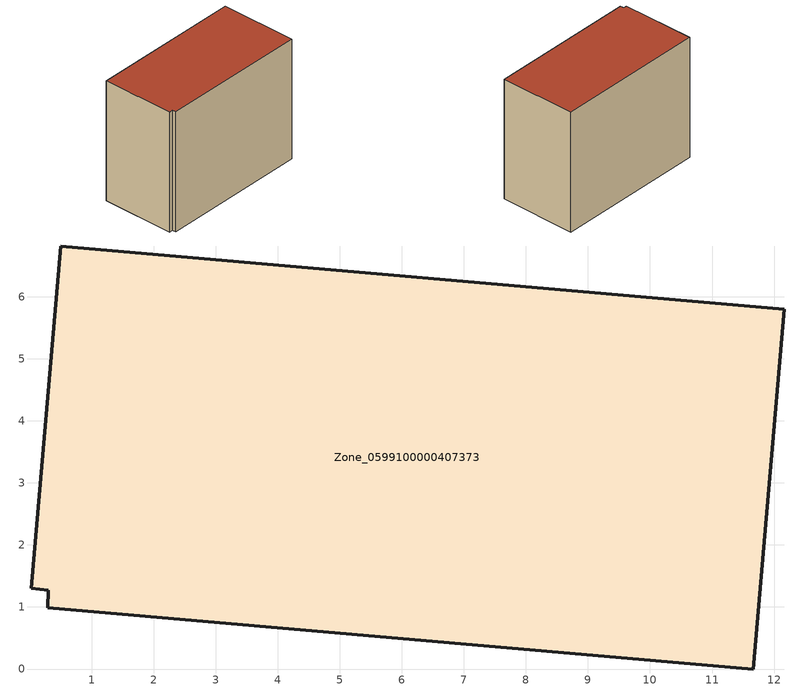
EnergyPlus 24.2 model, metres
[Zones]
Zone_0599100000407373
 floor ground (C_G): 0.29,0.99 0.3,1.27 0.03,1.3 0.5,6.82 12.17,5.8 11.67,0 z0
 wall outside (C_F): 11.67,0 12.17,5.8 0.5,6.82 0.03,1.3 0.3,1.27 0.29,0.99 11.67,0 z0:9.49
 roof outside (C_R): 0.3,1.27 0.29,0.99 11.67,0 12.17,5.8 0.5,6.82 0.03,1.3 z9.49
[BUILDING]
Pand.0599100000407373: North Axis=0; Terrain=City; Loads Convergence Tolerance Value=0.04; Temperature Convergence Tolerance Value=0.4; Solar Distribution=FullExterior; Maximum Number of Warmup Days=25; Minimum Number of Warmup Days=1
[Site:Location]
Rotterdam.The.Hague.AP_ZH_NLD Design_Conditions: Latitude=51.96; Longitude=4.45; Time Zone=1; Elevation=-4.5
[SITE:GROUNDTEMPERATURE:BUILDINGSURFACE]
18, 18, 18, 18, 18, 18, 18, 18, 18, 18, 18, 18
[MATERIAL] Thermal Absorptance=0.9; Solar Absorptance=0.7; Visible Absorptance=0.7
Name | Roughness | Thickness | Conductivity | Density | Specific Heat
G.TI.1992-2005 | MediumSmooth | 0.15 | 0.06 | 540 | 1210
F.TI.1992-2005 | Rough | 0.3 | 0.12 | 1920 | 840
R.TI.1992-2005 | MediumRough | 0.2 | 0.08 | 1500 | 1000
[CONSTRUCTION]
C_G: G.TI.1992-2005
C_F: F.TI.1992-2005
C_R: R.TI.1992-2005
[ZONE]
Zone_0599100000407373: Type=1; Multiplier=1; Ceiling Height=Autocalculate; Volume=Autocalculate; Floor Area=autocalculate; Part of Total Floor Area=Yes
[ZONEINFILTRATION:DESIGNFLOWRATE]
Infil_Zone_0599100000407373: Zone or ZoneList or Space or SpaceList=Zone_0599100000407373; Schedule=AlwaysOn; Design Flow Rate Calculation Method=Flow/Area; Flow Rate per Floor Area=0.0015; Constant Term Coefficient=1; Temperature Term Coefficient=0; Velocity Term Coefficient=0; Velocity Squared Term Coefficient=0
[HVACTEMPLATE:ZONE:IDEALLOADSAIRSYSTEM]
Zone_0599100000407373: Maximum Heating Supply Air Temperature=50; Minimum Cooling Supply Air Temperature=13; Maximum Heating Supply Air Humidity Ratio=0.0156; Minimum Cooling Supply Air Humidity Ratio=0.0077; Heating Limit=NoLimit; Cooling Limit=NoLimit; Dehumidification Control Type=ConstantSensibleHeatRatio; Cooling Sensible Heat Ratio=0.7; Dehumidification Setpoint=60; Humidification Control Type=None; Humidification Setpoint=30; Outdoor Air Method=None; Outdoor Air Flow Rate per Person=0.00944; Outdoor Air Flow Rate per Zone Floor Area=0; Outdoor Air Flow Rate per Zone=0; Demand Controlled Ventilation Type=None; Outdoor Air Economizer Type=NoEconomizer; Heat Recovery Type=None; Sensible Heat Recovery Effectiveness=0.7; Latent Heat Recovery Effectiveness=0.65
[ZONECONTROL:THERMOSTAT]
ThermostatControl_Zone_0599100000407373: Zone or ZoneList=Zone_0599100000407373; Control Type Schedule=DualSetpointControlType; Control 1=Thermostat_Zone_0599100000407373; Temperature Difference Between Cutout And Setpoint=0
[THERMOSTATSETPOINT:DUALSETPOINT]
Thermostat_Zone_0599100000407373: Heating Setpoint Temperature Schedule=HeatingSetpoint_Zone_0599100000407373; Cooling Setpoint Temperature Schedule=CoolingSetpoint_Zone_0599100000407373
[SCHEDULE:COMPACT]
HeatingSetpoint_Zone_0599100000407373: Through: 12/31, For: AllDays, Until: 24:00, 21
CoolingSetpoint_Zone_0599100000407373: Through: 12/31, For: AllDays, Until: 24:00, 24
DualSetpointControlType: Through: 12/31, For: AllDays, Until: 24:00, 4
AlwaysOn: Through: 12/31, For: AllDays, Until: 24:00, 1
